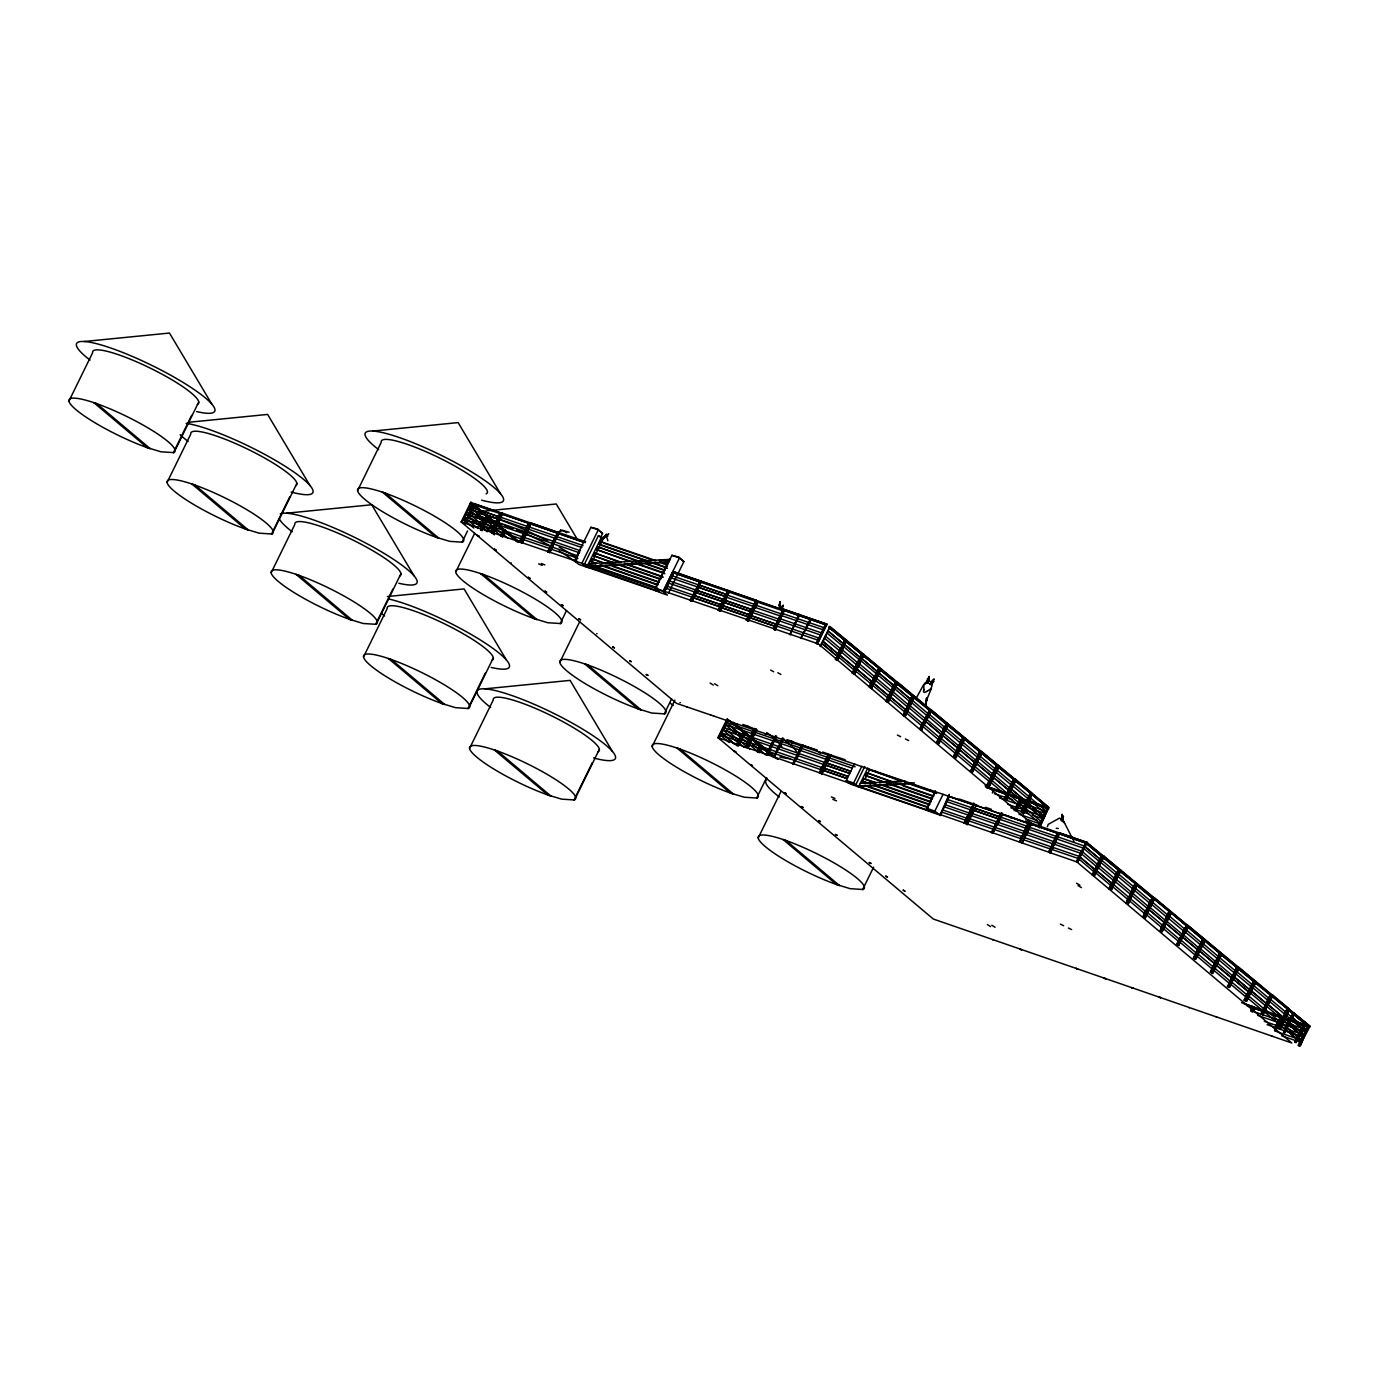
<?xml version="1.0" encoding="UTF-8"?>
<svg xmlns="http://www.w3.org/2000/svg" width="1379" height="1379" viewBox="0 0 1379 1379"><rect width="100%" height="100%" fill="white"/><g stroke="black" fill="none" stroke-linecap="round" stroke-linejoin="round"><path stroke-width="1.5" d="M926.585 698.153L925.999 705.169L926.585 698.153L926.722 700.997M779.928 608.191L780.238 601.623L779.893 603.743M779.842 608.173L780.135 602.002L779.411 605.502M1061.64 820.695L1062.226 814.248L1061.072 820.539M927.291 680.14L927.274 682.691M1062.451 821.694L1063.468 816.092M1062.64 819.902L1063.295 816.385L1062.33 819.626M928.86 678.692L928.067 682.915L928.739 678.658L928.153 680.381M778.876 605.933L779.29 603.83M927.584 678.347L927.188 682.657M1061.244 819.316L1061.796 817.333M560.408 531.174L560.443 530.191M923.827 689.534L923.465 691.827L924.482 692.465L927.326 691.224M1047.368 826.693L1048.264 824.349L1059.348 818.161L1062.778 819.643L1064.554 823.349M926.205 701.049L931.428 688.311M781.721 609.001L783.341 605.105L781.807 609.053M68.95 401.065L92.6 352.8A58.918 10.325 26.1 0 1 150.673 368.331A58.918 10.325 26.1 0 1 197.438 404.357M173.392 452.657L191.664 415.372M175.099 450.261L198.748 401.996M167.083 482.443L190.733 434.178A58.918 10.325 26.1 0 1 248.806 449.709A58.918 10.325 26.1 0 1 295.571 485.736M271.525 534.035L289.797 496.75M273.232 531.639L296.881 483.374M271.163 572.75L294.813 524.485A58.918 10.325 26.1 0 1 352.886 540.034A58.918 10.325 26.1 0 1 399.651 576.043M357.592 490.614L381.225 442.349A58.918 10.325 26.1 0 1 439.315 457.88A58.918 10.325 26.1 0 1 486.08 493.906M375.605 624.359L392.963 588.936M377.329 621.946L400.961 573.681M363.522 656.938L387.171 608.673A58.918 10.325 26.1 0 1 445.245 624.204A58.918 10.325 26.1 0 1 492.027 660.231M520.538 542.55L529.708 522.503L519.814 542.309L470.791 502.266L461.155 521.934L676.52 703.342L1033.681 825.263L818.316 643.855L582.921 563.494M461.586 522.296L470.756 503.559M471.584 502.542L461.948 522.21L471.566 503.835L470.342 503.197L488.425 517.642L481.995 530.76M473.669 503.421L464.516 523.486L473.669 503.421L501.611 513.229L491.975 532.897L490.786 532.26L499.956 513.505L490.786 532.26M466.447 520.228L467.36 518.056L493.475 527.071L492.458 529.157L466.447 520.228L492.458 529.157M468.981 515.039L469.894 512.867L495.906 521.779L494.992 523.951L468.877 514.953L494.992 523.951M471.532 509.851L472.445 507.679L498.457 516.591L497.543 518.763L471.532 509.851L497.543 518.763M464.033 523.089L465.24 523.727L473.945 504.593M462.034 542.206L467.515 531.018M455.725 571.992L474.635 533.38M477.479 527.588L479.358 523.727A58.918 10.325 26.1 0 1 483.512 520.797M481.943 524.641L480.909 526.726L486.787 516.66L480.357 529.777M483.46 521.538L484.667 519.521L469.446 506.696M480.909 527.985L486.408 516.729M480.788 530.122L487.666 516.091L519.004 542.102M481.874 529.122L483.77 525.709L494.423 534.673M486.132 520.452L501.542 533.345L500.508 535.431L485.115 522.538L486.304 520.521M481.581 530.398L488.459 516.367M501.146 512.833L491.975 532.897M502.508 514.264L493.079 533.139L502.232 513.091L530.174 522.882M493.079 533.139L502.232 513.091M500.525 536.172L502.37 532.432M503.749 529.622L503.283 530.553L471.135 503.473M500.905 536.086L503.663 530.467M501.335 536.448L504.542 529.898M502.128 536.724L503.956 532.983M488.011 517.28L504.507 531.191L505.335 530.174M502.542 537.086L504.386 533.345M519.349 541.913L528.519 523.175L520.073 542.171M522.038 536.724L495.923 527.726L495.009 529.898L521.021 538.81L521.934 536.638M524.589 531.536L498.457 522.538L497.56 524.709L523.555 533.621L524.468 531.449M527.123 526.347L501.008 517.349L499.991 519.418L526.106 528.433L527.019 526.261M522.141 543.067L530.863 523.934L522.141 543.067L520.952 542.43L530.587 522.762L558.685 532.708L549.98 550.497M521.417 542.826L530.587 522.762M467.981 708.53L485.322 673.107M469.687 706.134L493.32 657.869M549.049 552.376L547.687 551.583L557.34 533.242M558.047 532.173L548.152 551.979L549.79 552.617L558.495 533.483L549.79 552.617M548.583 551.979L558.219 532.311M548.894 552.238L558.512 532.57M469.567 748.401L493.199 700.136A58.918 10.325 26.1 0 1 551.272 715.667A58.918 10.325 26.1 0 1 598.055 751.693M574.509 560.805L581.852 563.339L586.127 566.924L578.784 564.39L574.509 560.805L590.919 527.312L597.417 528.95L602.52 533.449L600.71 537.172M575.319 561.15C576.853 563.77 576.525 553.979 579.594 552.427M581.852 563.339L598.262 529.846L597.417 528.95M598.365 535.776L603.537 538.499L598.365 535.776L583.989 565.131L589.143 567.855M601.623 536.914L587.247 566.269L668.194 561.787M560.167 623.584L566.562 610.535M595.814 563.701L590.781 561.425L592.074 558.771L605.933 563.563M612.31 562.753L593.401 555.668L594.694 553.031L620.447 561.925M629.186 561.374L596.418 549.514L597.71 546.86L641.287 561.925M667.505 568.286L600.158 544.998L599.072 544.084L602.313 537.482M591.85 562.339L603.399 538.396M559.805 662.299L579.663 621.757M656.352 591.039L654.594 589.54L669.763 558.616L670.435 559.184M655.49 588.799L663.058 591.419L667.47 595.125L659.903 592.505L655.49 588.799L671.901 555.306L678.589 557.047L683.881 561.649L668.384 593.263M624.411 563.304L662.041 576.319L660.748 578.956L619.154 564.58M663.058 591.419L679.468 557.926L678.589 557.047M700.722 582.266L672.607 572.319L673.814 572.957L664.626 591.712L663.437 591.057L673.073 571.389L784.375 610.259L774.481 630.065L784.03 610.587M663.902 591.453L673.073 571.389M664.626 591.712L673.348 572.578M574.009 799.992L592.28 762.708M575.715 797.579L599.365 749.331M692.275 601.261L700.98 582.128L692.275 601.261L690.172 600.227L699.825 581.869M690.638 600.623L700.532 580.8L691.534 601.003L690.172 600.227M691.069 600.623L700.704 580.955M691.362 600.865L700.997 581.197M664.247 713.908L671.556 698.981M728.164 590.367L718.269 610.173L727.457 591.436M652.164 746.487L674.865 700.153M729.284 591.298L719.648 610.949L718.528 610.035M720.372 611.207L729.077 592.074L720.372 611.207L719.166 610.569L728.801 590.901L719.011 610.432L717.804 609.777M673.538 571.785L756.278 600.313L746.384 620.119L755.571 601.382M756.743 600.71L747.108 620.378L745.918 619.723M756.916 600.848L747.28 620.516L748.487 621.153L757.657 602.416L748.004 620.757M748.487 621.153L757.381 601.244L756.278 600.313M1127.074 903.021L1135.038 883.646L1126.281 902.745L1136.71 883.353L1086.083 841.897L1076.413 861.547L1291.813 1042.989L933.29 919.017L717.925 737.593L727.112 718.855M727.526 719.217L718.821 738.351L728.733 719.855M726.992 721.01L718.356 737.955L719.545 738.592M718.821 738.351L727.991 719.597M773.653 628.686L774.86 629.324L773.653 628.686L783.289 609.018L827.038 624.222L817.419 643.89L816.213 643.252L825.4 624.497L826.59 625.152L782.841 609.949M774.119 629.083L783.289 609.018M775.222 630.324L784.375 610.259M789.943 634.478L799.113 614.413L789.943 634.478L799.389 615.586M736.162 745.505L741.437 735.179L729.25 724.923M736.765 745.522L743.643 731.473L777.394 759.105M737.127 745.436L743.557 732.318M737.558 745.798L744.436 731.749M738.351 746.073L745.229 732.025M739.696 744.557L744.401 733.042M756.881 729.457L747.711 748.211L756.416 729.077L745.556 747.504L754.261 728.371M746.763 744.005L747.78 741.936L721.665 732.921L720.648 735.007L746.642 743.919M749.297 738.816L750.331 736.731L724.199 727.733L723.182 729.819L749.193 738.73M751.848 733.628L752.865 731.542L726.75 722.544L725.733 724.63L751.727 733.542M748.314 741.885L755.002 728.629L746.28 747.763M800.854 638.236L811.231 618.826L800.854 638.236L810.042 619.499M747.711 748.211L755.692 728.819M757.105 751.021L759.639 745.867L761.639 746.763L762.104 745.849L752.469 738.523M757.312 751.848L759.139 748.09M757.674 751.762L759.501 748.004M758.105 752.124L759.932 748.366M760.846 746.487L761.311 745.574M758.898 752.4L760.725 748.642M759.312 752.744L761.156 749.004M776.049 625.825L817.885 640.149L818.798 637.977M778.601 620.636L820.436 634.943L821.453 632.858L779.618 618.55M781.152 615.448L822.97 629.755L823.987 627.686L782.169 613.362M816.678 643.631L825.866 624.894M817.419 643.89L826.573 623.825M776.687 736.317L767.517 755.054L766.31 754.416L775.498 735.662M820.022 646.337L830.02 626.583L879.836 667.764L870.201 687.432L879.044 667.488L829.227 626.307M775.963 736.058L766.31 754.416M769.741 749.469L768.603 751.469M772.274 744.281L771.154 746.263M820.815 646.613L830.02 626.583M773.722 757.123L783.617 738.627L773.722 757.123L782.427 737.989M774.446 757.364L783.151 738.23M756.623 798.079L766.655 777.566M835.674 659.524L844.431 640.425L836.036 659.438L837.691 660.438L846.068 641.407L844.569 644.493L859.962 657.387L858.772 659.403M836.984 656.025L821.574 643.148L836.812 655.973L838.018 653.956L822.608 641.063L838.018 653.956M839.346 650.767L840.552 648.751L825.332 635.926M841.897 645.579L843.103 643.562L827.693 630.686L843.103 643.562M836.588 657.645L845.31 639.856M836.467 659.8L846.103 640.132M837.742 658.404L841.173 651.422M846.896 640.408L837.26 660.076L835.243 659.162M802.957 745.091L792.977 763.983L801.682 744.85M803.423 745.47L793.511 763.966L802.233 744.832M792.977 763.983L802.423 745.108M793.511 763.966L802.699 745.229L816.971 750.09M758.209 837.932L780.893 791.615M854.618 672.228L863.737 655.508L854.549 674.245L852.55 673.331L861.289 654.232L879.388 668.694L828.779 627.238L861.72 654.594M853.687 669.78L854.877 667.764L839.466 654.887L854.877 667.764M856.221 664.592L857.428 662.575L842.207 649.75M852.55 673.331L862.168 653.68M862.082 654.508L852.119 672.986M853.342 673.607L862.978 653.939M863.771 654.215L854.549 674.245M829.848 754.468L820.453 773.395L819.247 772.757L828.434 754.02L822.694 752.055M794.907 760.743L820.919 769.654L821.832 767.482M797.355 755.451L823.47 764.466L824.487 762.38L752.469 737.437M799.992 750.366L826.004 759.277L827.021 757.192L755.02 732.249M819.712 773.154L821.556 769.396M823.384 765.655L827.986 756.278M820.453 773.395L829.158 754.261M830.572 754.709L821.867 773.843L831.054 755.106M870.545 683.605L871.752 681.588L856.342 668.694L871.752 681.588M873.097 678.416L874.303 676.382L859.083 663.558M875.631 673.228L876.837 671.211L861.427 658.317L876.837 671.211M869.787 687.07L878.957 668.332L868.994 686.794L870.201 687.432M914.001 697.067L963.818 738.248L962.611 737.61L953.423 756.347L954.647 756.985L964.283 737.317L880.716 668.505L870.287 687.897L871.511 688.517L880.681 669.78L871.511 688.517M871.08 688.173L880.716 668.505M931.153 811.783L850.55 784.099L846.275 780.497L854.48 763.759M887.49 697.877L888.697 695.861L873.476 683.036M890.041 692.689L891.248 690.672L876.027 677.847M893.782 685.484L878.371 672.59L893.782 685.484L892.765 687.569L877.544 674.745M886.352 701.428L895.988 681.76L879.923 668.229M895.902 682.605L886.731 701.342L887.576 702.066L897.557 683.605L887.576 702.066M887.162 701.704L896.781 682.036M888.369 702.342L897.591 682.312L895.988 681.76M857.893 786.633L853.618 783.031L861.823 766.293M864.736 766.483L855.756 784.841L860.91 787.564M867.787 768.051L859.014 785.961L914.415 782.893M867.581 783.393L862.547 781.117L863.84 778.48L875.717 782.582M884.077 782.445L865.167 775.377L866.46 772.723L894.195 782.307M874.82 782.807L864.926 779.394L869.632 769.758M895.54 682.691L879.457 669.143L914.432 697.429L905.245 716.166L903.228 715.253L911.984 696.154L903.607 715.167L904.452 715.891L913.639 697.153M903.228 715.253L912.864 695.585M904.021 715.529L913.656 695.861M914.449 696.136L905.245 716.166M922.12 729.974L919.672 728.715L929.653 710.254L920.465 728.991L921.327 729.698L931.308 711.236L921.327 729.698M920.103 729.077L929.739 709.409L897.591 682.312M920.896 729.353L930.532 709.685M921.689 729.629L931.325 709.961L929.739 709.409M862.651 889.541L873.614 867.167M946.166 724.147L936.548 742.523L946.528 724.061L937.341 742.798L938.203 743.522L948.166 725.061L938.203 743.522M937.772 743.16L947.407 723.492M938.996 743.798L948.2 723.768M928.136 810.731L926.36 809.249L935.427 790.736M927.257 808.49L934.841 811.111L939.237 814.834L931.67 812.214L927.257 808.49L935.462 791.753M954.992 753.158L956.199 751.141L940.961 738.317M957.716 748.021L942.305 735.128L957.716 748.021L958.733 745.936L943.512 733.111M960.077 742.781L961.284 740.747L946.046 727.922M953.854 756.709L963.49 737.041L931.325 709.961M954.647 756.985L963.404 737.886M955.147 757.795L965.145 738.041L1031.837 793.046L1021.408 812.438L1030.165 793.339L1022.201 812.714M955.94 758.071L965.145 738.041M934.841 811.111L943.029 794.373M949.321 796.476L939.875 815.368L949.269 794.373M940.616 815.61L949.045 795.304M964.352 737.782L980.435 751.314L970.799 770.982L979.555 751.883L971.161 770.895L972.023 771.619L981.986 753.158L972.023 771.619M971.936 767.431L973.143 765.414L957.905 752.589M974.488 762.242L959.25 749.418L974.488 762.242L975.677 760.225L960.456 747.401M977.021 757.054L978.228 755.037L963.007 742.212M971.592 771.257L981.227 751.589M972.816 771.895L982.02 751.865L980.435 751.314M964.145 822.935L973.781 803.285L964.145 822.935L965.352 823.591L974.057 804.457L965.352 823.591M966.61 824.521L976.504 804.715L967.351 824.78M971.385 813.748L945.27 804.75L944.253 806.836L970.368 815.834L971.281 813.662M973.919 808.559L972.902 810.645L946.787 801.647L947.925 799.648L973.815 808.473M987.243 784.444L988.881 785.444L998.861 766.965L989.691 785.72L987.243 784.444L996.431 765.707L1031.389 793.976L1015.306 780.428M988.812 781.255L990.001 779.238L974.781 766.414M991.535 776.118L976.125 763.225L991.535 776.118L992.552 774.033L977.332 761.208M993.897 770.861L995.104 768.844L979.866 756.02M987.674 784.806L997.31 765.138M988.036 784.72L997.224 765.983M988.467 785.082L998.103 765.414M998.896 765.69L989.691 785.72M992.914 788.512L992.932 789.839L992.914 788.512L985.071 785.823M1005.084 793.959L993.156 789.65L993.604 788.719L1019.115 797.458M992.38 792.977L993.604 788.719M996.845 766.069L963.904 738.696L1015.737 780.79L1006.549 799.527L1004.533 798.631L1013.289 779.514L1004.912 798.544L1005.756 799.251L1014.944 780.514M1005.67 795.062L1006.877 793.046L991.656 780.221M1008.411 789.943L993.001 777.049L1008.411 789.943L1009.428 787.857L994.207 775.032M1010.773 784.685L1011.962 782.669L996.741 769.844M1004.533 798.631L1014.168 778.963L982.02 751.865M1005.343 798.889L1014.961 779.238M1014.168 778.963L1015.771 779.497L1006.549 799.527M991.363 832.502L1000.533 813.765M1001.257 812.696L992.087 832.744L1001.275 814.006L973.798 804.595M1002.688 814.455L992.777 832.95L1001.947 812.886M992.777 832.95L1002.223 814.058M1014.134 810.559L1019.891 798.803L993.156 789.65M1010.824 807.784L1014.927 809.249L1015.961 807.163L1007.842 804.336M999.465 797.889L1017.478 804.06L1018.391 801.888M1014.858 810.438L1018.529 802.94M1015.116 810.3L1020.632 799.062L1025.114 800.785M1015.306 810.335L1020.822 799.079L1048.764 808.887L1028.924 802.095M1015.582 810.697L1018.34 805.077M1021.098 799.441L1021.081 798.131M1015.789 810.714L1021.27 798.165L1048.747 807.577L1039.576 827.624L1038.37 826.986L1047.988 807.043L1031.923 793.511L1022.287 813.179L1023.494 813.8L1031.888 794.787M1016.513 810.973L1021.546 799.337M1022.546 808.887L1023.752 806.87L1008.532 794.045M1025.097 803.698L1009.876 790.874L1025.097 803.698L1026.304 801.682L1011.083 788.857L1026.304 801.682M1027.631 798.51L1028.837 796.493L1013.617 783.668M1021.408 812.438L1031.044 792.77M1023.563 811.783L1030.372 797.872L1045.782 810.766L1044.575 812.783M1023.494 813.8L1031.923 793.511M1019.512 842.104L1028.234 822.97L1019.512 842.104L1029.889 822.694L1025.493 820.953M1021.736 836.536L1020.719 838.622L994.604 829.606L995.741 827.624L1021.632 836.45M1024.287 831.33L1023.27 833.416L997.155 824.418L998.172 822.332L1024.183 831.244M1026.821 826.142L1000.706 817.144L999.792 819.316L1025.804 828.227L1026.717 826.055M1020.253 842.362L1029.406 822.298M1031.44 824.297L1021.994 843.172L1031.164 823.108L1059.089 832.916L1048.729 852.343L1057.434 833.209L1048.729 852.343M1021.994 843.172L1031.164 823.108M1037.939 826.366L1047.902 807.887L1038.732 826.624M1039.49 823.16L1040.697 821.143L1025.476 808.318M1042.231 818.04L1026.821 805.146L1042.231 818.04L1043.248 815.954L1028.027 803.13M1038.852 827.383L1045.265 814.265M1032.716 793.787L1048.781 807.318L1039.576 827.624M1050.953 846.758L1024.838 837.76L1023.925 839.932L1049.936 848.843L1050.85 846.672M1053.504 841.569L1027.389 832.554L1026.355 834.64L1052.47 843.638L1053.384 841.466M1056.038 836.381L1055.021 838.449L1028.906 829.451L1030.027 827.469L1055.935 836.277M1059.589 833.899L1050.143 852.791L1059.313 832.726L1087.255 842.535L1077.62 862.203L1076.413 861.547L1077.62 862.203M1050.143 852.791L1059.313 832.726M1084.204 845.982L1083.17 848.068L1057.055 839.07L1058.089 836.984L1084.084 845.896M1118.593 870.183L1085.635 842.828L1077.671 862.203L717.925 737.593M1077.154 861.806L1086.876 842.173M1093.668 871.562L1094.874 869.528L1079.464 856.652L1094.874 869.528M1082.187 851.515L1097.425 864.34L1096.391 866.426L1081.17 853.601M1098.753 861.168L1099.959 859.151L1084.549 846.258L1099.959 859.151M1092.53 875.113L1102.166 855.445L1086.083 841.897M1102.08 856.29L1092.892 875.027L1093.754 875.751L1103.734 857.273L1095.46 872.252M1093.323 875.389L1102.959 855.721M1094.547 876.01L1103.752 855.997L1102.166 855.445M1108.975 888.576L1110.629 889.558L1120.593 871.097L1111.422 889.834L1108.975 888.576L1118.162 869.821L1136.244 884.284L1101.287 856.014L1092.099 874.751L1094.116 875.665M1110.543 885.37L1111.75 883.353L1096.529 870.528M1113.094 880.181L1114.284 878.164L1099.063 865.34M1115.628 874.993L1116.835 872.976L1101.614 860.151M1109.406 888.921L1119.041 869.27M1109.767 888.834L1118.955 870.097M1110.198 889.196L1119.834 869.528M1120.627 869.804L1111.422 889.834M1127.419 899.194L1128.625 897.177L1113.387 884.353M1129.953 894.006L1131.159 891.972L1115.939 879.147M1132.504 888.817L1133.71 886.8L1118.472 873.976M1126.281 902.745L1135.917 883.077L1103.752 855.997M1127.574 903.831L1137.572 884.094L1221.139 952.906L1211.503 972.574L1210.279 971.936L1219.467 953.199L1220.691 953.837L1204.608 940.288L1202.591 939.375L1193.421 958.112L1203.471 938.806M1128.367 904.107L1137.572 884.094M1142.795 916.656L1144.449 917.656L1154.413 899.194L1145.242 917.931L1142.795 916.656L1151.982 897.919L1153.999 898.832L1219.898 953.561M1144.363 913.467L1145.57 911.45L1130.349 898.625M1146.914 908.278L1148.104 906.262L1132.883 893.437M1149.448 903.09L1150.655 901.073L1135.434 888.248M1143.225 917.018L1152.861 897.35L1136.779 883.818M1143.587 916.932L1152.775 898.194M1144.018 917.294L1153.654 897.626M1152.861 897.35L1154.447 897.901L1145.242 917.931M1152.413 898.281L1136.33 884.732L1171.288 913.001L1162.118 931.756L1160.101 930.842L1168.858 911.743L1160.463 930.756L1161.325 931.48L1170.495 912.743M1161.239 927.291L1162.445 925.275L1147.207 912.45M1163.962 922.155L1148.552 909.261L1163.962 922.155L1164.979 920.069L1149.758 907.244M1166.324 916.897L1167.53 914.88L1152.292 902.056M1160.101 930.842L1169.737 911.174M1160.894 931.118L1170.53 911.45M1171.323 911.726L1162.118 931.756M1178.976 945.563L1176.546 944.305L1186.509 925.826L1177.338 944.581L1178.183 945.287L1188.164 926.826L1178.183 945.287M1176.976 944.667L1186.595 924.999L1154.447 897.901M1177.769 944.943L1187.405 925.275M1178.562 945.201L1188.198 925.55L1186.595 924.999M1203.384 939.651L1194.214 958.388L1195.059 959.112L1205.039 940.65L1195.059 959.112M1194.628 958.75L1204.263 939.082M1195.852 959.388L1205.056 939.358M1210.71 972.298L1220.346 952.63L1188.198 925.55M1211.503 972.574L1220.26 953.475M1212.003 973.384L1222.018 953.63L1288.71 1008.635L1278.281 1028.027L1287.038 1008.928L1279.074 1028.303M1212.796 973.66L1222.018 953.63M1221.208 953.354L1237.291 966.903L1227.655 986.571L1236.411 967.472L1228.034 986.485L1228.879 987.209L1238.859 968.747L1229.74 985.468M1228.792 983.02L1229.999 981.003L1214.778 968.179M1231.533 977.883L1216.123 965.007L1231.533 977.883L1232.55 975.798L1217.329 962.973M1219.863 957.802L1235.084 970.626L1234.067 972.695L1218.846 959.87M1228.448 986.847L1238.083 967.179M1229.672 987.485L1238.876 967.455L1237.291 966.903M1244.099 1000.034L1245.754 1001.033L1255.735 982.555L1246.547 1001.309L1244.099 1000.034L1253.287 981.296L1288.245 1009.566L1272.179 996.017M1245.668 996.845L1246.875 994.828L1231.654 982.003M1248.391 991.708L1232.998 978.814L1248.391 991.708L1249.426 989.622L1234.015 976.728L1249.426 989.622M1250.753 986.45L1251.96 984.434L1236.739 971.609M1244.53 1000.396L1254.166 980.728M1244.892 1000.309L1254.08 981.572M1245.323 1000.671L1254.959 981.003M1255.752 981.279L1246.547 1001.309M1250.632 1010.428L1252.615 1007.739M1251.029 1011.341L1253.321 1006.67L1241.548 1002.636M1251.494 1011.738L1253.907 1006.963L1252.77 1011.307M1252.804 1012.272L1254.649 1008.532L1246.409 1005.394M1263.423 1015.116L1260.975 1013.858L1270.162 995.104L1261.768 1014.134L1262.63 1014.841L1272.593 996.379L1220.76 954.285L1253.718 981.658M1248.529 995.81L1263.75 1008.635L1262.733 1010.721L1247.495 997.896M1265.095 1005.463L1266.284 1003.447L1250.891 990.553L1266.284 1003.447M1267.629 1000.275L1268.835 998.258L1253.614 985.433M1261.406 1014.22L1271.042 994.552L1238.876 967.455M1262.199 1014.479L1271.834 994.828M1262.63 1014.841L1271.8 996.103M1262.992 1014.754L1272.627 995.086L1271.042 994.552M1274.42 1028.803L1277.661 1022.218M1280.177 1017.047L1278.781 1020.219L1254.666 1011.91M1267.111 1024.649L1275.23 1027.493L1276.247 1025.407L1264.233 1021.287M1275.144 1028.682L1281.16 1016.392L1274.851 1031.027M1274.489 1030.423L1281.367 1016.375M1281.643 1016.771L1280.712 1017.306M1275.489 1031.078L1277.316 1027.321M1280.074 1021.701L1281.918 1017.961L1280.919 1017.306M1279.419 1024.476L1280.626 1022.46L1265.388 1009.635M1283.159 1017.254L1267.749 1004.377L1283.159 1017.254L1282.142 1019.34L1266.922 1006.515M1284.504 1014.099L1285.711 1012.083L1270.473 999.258M1278.281 1028.027L1287.917 1008.359M1288.762 1010.376L1279.574 1029.113L1288.779 1009.1L1310.05 1026.286L1299.621 1045.678L1308.378 1026.579L1300.414 1045.954M1279.574 1029.113L1284.711 1018.65L1300.104 1031.544L1298.915 1033.561M1280.367 1029.389L1289.572 1009.376M1283.539 1032.13L1284.763 1032.768L1293.95 1014.03L1283.539 1032.13L1293.174 1012.462L1310.05 1026.286M1293.967 1012.738L1284.763 1032.768M1288.779 1009.1L1305.654 1022.908L1296.019 1042.576L1294.795 1041.938L1301.638 1028.441L1286.4 1015.616M1296.363 1038.749L1297.57 1036.732L1282.349 1023.907M1295.226 1042.3L1304.413 1023.563L1288.331 1010.014L1309.602 1027.217L1293.519 1013.668M1296.019 1042.576L1304.775 1023.477L1302.466 1026.286L1287.434 1013.531M1265.681 1010.997L1309.102 1026.183L1299.466 1045.851L1298.26 1045.213L1305.034 1031.733L1280.919 1023.408M1305.93 1029.561L1307.913 1026.872M1298.742 1045.61L1308.637 1025.804M1299.621 1045.678L1309.257 1026.01M916.104 698.412L923.723 684.553L926.602 683.208M931.79 682.243L932.756 680.726L930.067 683.984L934.169 679.037L930.032 683.967M931.153 684.777L933.652 681.381M930.118 684.036L933.997 679.382L930.153 684.053L932.756 680.726M931.118 684.742L933.755 681.467M606.467 537.689L607.88 536.035M605.26 535.862L606.432 534.552L603.968 537.207M605.14 535.828L606.57 534.242L602.623 538.465M603.899 538.293L608.691 533.828L603.812 538.224M556.668 532.38L563.046 530.381L566.666 532.725M900.659 736.679L897.419 735.11M908.658 740.575L905.417 738.989M1063.64 925.705L1060.399 924.137M1071.621 929.601L1068.397 928.033M84.309 341.509L169.479 333.046L211.832 404.133M188.82 422.267L267.612 414.424L309.965 485.511M372.951 431.058L458.121 422.595L500.474 493.682M286.522 513.212L371.692 504.748L414.062 575.819M477.462 511.816L556.254 503.973L577.973 540.43M387.396 596.538L464.068 588.919L506.421 660.007M484.908 688.845L570.096 680.381L612.448 751.469M668.884 562.356L587.937 566.838L655.284 590.126L656.576 587.471L595.159 566.235M859.703 786.53L912.95 783.582M669.367 559.409L588.54 563.615L590.315 565.097M589.229 564.183L595.607 563.856M606.243 563.304L621.119 562.529M631.754 561.977L646.648 561.184M659.403 560.529L670.039 559.977M904.986 780.979L860.324 783.324L875.889 783.117M886.507 782.565L901.401 781.772M926.843 691.482L930.825 688.759L931.928 686.139L932.014 683.622L929.963 681.45L928.067 680.933L925.171 682.829L923.74 685.311L923.964 690.086M834.967 798.424L831.347 796.941M836.484 800.837L832.864 799.355M1056.211 828.279L1058.279 828.486M713.322 685.087L710.082 683.036M717.821 685.777L714.581 683.725M990.57 926.602L987.33 924.551M995.052 927.291L991.811 925.24M560.65 530.036L569.148 532.208M544.843 564.907L541.206 563.459M542.257 565.338L538.62 563.89M576.836 561.408L461.155 521.934L462.379 522.572M783.755 609.415L827.038 624.222M531.053 523.158L585.679 541.723M474.152 503.818L501.611 513.229M757.381 601.244L826.124 624.756M585.23 542.654L530.122 523.692L583.058 542.137M673.09 572.716L728.181 591.677M728.353 591.832L756.295 601.623M756.468 601.778L783.927 611.19M697.946 584.662L671.935 575.75M529.45 527.106L555.358 535.931M583.093 545.584L557.099 536.672M472.549 507.765L498.56 516.677M781.79 614.103L755.795 605.191M696.929 586.747L670.918 577.818M554.444 538.103L528.433 529.191M726.664 597.331L752.555 606.157M695.412 589.85L669.401 580.938M526.916 532.294L552.824 541.12M580.559 550.773L554.548 541.844M470.015 512.954L496.009 521.865M551.91 543.292L525.899 534.38M752.227 612.466L778.135 621.291M818.902 638.063L777.084 623.756M789.477 634.081L790.667 634.719M800.389 637.856L801.595 638.494M492.596 532.759L493.803 533.397M547.687 551.583L549.307 552.238M985.537 786.22L993.397 788.909M986.002 787.237L992.466 789.443M986.485 787.616L991.742 789.202M1010.807 795.924L1020.357 799.199M994.38 793.666L1012.496 799.923M1026.148 804.56L1020.046 802.423L1019.012 804.491L1045.144 813.507M1030.044 805.836L1044.162 810.731M1041.61 815.92L1017.495 807.594L1016.582 809.783L1028.596 813.886M1032.475 815.179L1042.593 818.695M1018.96 814.162L1037.06 820.436M1025.942 818.988L1039.938 823.797M985.554 807.318L991.449 809.335M742.798 724.44L748.538 726.405M786.944 739.592L792.684 741.557M1059.779 833.123L1087.255 842.535M747.09 726.147L752.831 728.112M791.236 741.299L800.785 744.574M845.12 759.708L830.313 754.865L820.66 773.205L821.867 773.843M959.319 799.062L976.987 805.112M802.164 745.246L817.437 750.486M1003.395 814.472L1029.424 823.625L1001.499 813.817M1086.807 843.448L1058.865 833.657L1086.066 843.19M766 734.007L765 733.645L765.741 734.162M819.729 752.313C823.022 753.813 816.609 751.141 819.919 752.658M903.038 780.997L902.573 780.6M765.466 734.024L766.465 734.404L765.724 733.887M829.175 757.881L855.187 766.793M754.003 734.335L799.699 750.004M852.17 768.189L828.158 759.967M850.533 771.206L826.521 762.983L850.636 771.309M970.126 812.817L996.017 821.643M995.104 823.815L969.092 814.886M795.735 758.381L749.935 742.626M847.982 776.411L823.987 768.172L848.102 776.498M795.821 758.571L821.936 767.569M966.834 818.264L942.719 809.938L941.702 812.024L967.713 820.936M794.718 760.467L748.918 744.712M793.046 763.57L794.252 764.225M792.511 763.587L793.701 764.242M992.311 832.554L993.518 833.192M990.898 832.106L992.087 832.744M1021.529 842.776L1022.718 843.414M1049.678 852.394L1050.884 853.032M1243.979 1003.705L1261.751 1009.652M1285.556 1018.116L1289.486 1019.46M1293.399 1020.805L1303.224 1024.166M1248.788 1006.429L1308.654 1027.114L1300.276 1024.252M1253.925 1008.273L1267.284 1012.858M1273.024 1014.823L1281.918 1017.961M1285.004 1019.012L1296.467 1022.942M1306.051 1029.648L1280.04 1020.736M1257.648 1015.358L1277.764 1022.304M1285.504 1028.665L1277.506 1025.924M1289.399 1029.941L1303.396 1034.75M1276.471 1028.01L1302.379 1036.818M1276.851 1031.716L1300.845 1039.938M1281.832 1035.853L1299.949 1042.11M1216.95 1017.185L1216.157 1016.823M1272.265 1036.301L1271.524 1036.06M1298.26 1045.213L1299.466 1045.851M590.919 527.312L598.262 529.846L602.52 533.449M671.901 555.306L679.468 557.926L683.881 561.649M655.835 560.615L600.365 541.447L601.451 542.361M659.783 561.994L667.712 564.735L666.419 567.372L650.578 561.891M603.433 543.05L654.939 560.857M662.851 563.597L666.815 564.959M599.072 544.084L646.613 560.529M645.251 563.304L665.057 570.148M640.39 562.167L597.71 546.86M646.337 564.218L664.161 570.372M596.418 549.514L632.065 561.839M636.029 563.201L663.764 572.785M635.133 563.425L664.85 573.698M468.412 508.782L483.65 521.607M826.676 632.754L842.069 645.648M619.55 562.149L594.694 553.031M627.462 564.89L663.127 577.232L662.041 576.319M466.895 511.885L480.599 523.434M593.401 555.668L615.189 563.201M618.257 564.804L659.851 579.18M844.569 644.493L859.962 657.387M824.314 638.012L839.535 650.836M609.897 564.942L659.421 582.059M603.054 563.115L592.074 558.771M612.966 566.528L658.524 582.283M843.724 646.648L858.945 659.472M464.344 517.073L478.048 528.622M590.781 561.425L596.711 563.477M600.675 564.838L658.128 584.696M599.779 565.062L657.231 584.937M463.327 519.159L473.807 528.071M503.18 534.328L507.748 538.189M598.227 567.838L657.662 588.385M841.19 651.836L856.411 664.661M860.599 660.455L875.82 673.28M654.594 589.54L657.628 590.591M585.885 566.735L659.386 592.074M838.639 657.025L853.86 669.849M858.048 665.643L873.286 678.468M476.806 535.121L479.254 536.379L477.237 535.483M855.325 670.78L870.735 683.674M875.01 679.916L890.231 692.741M894.419 688.552L909.451 701.325M892.902 691.655L907.934 704.428M872.459 685.122L887.68 697.946M912.312 700.291L927.343 713.046M891.868 693.74L906.917 706.496M911.295 702.376L926.326 715.132M888.697 695.861L873.286 682.967M909.761 705.479L924.809 718.235M889.145 698.877L904.365 711.702M928.998 714.046L944.219 726.871M908.744 707.565L923.792 720.321M887.955 701.98L885.939 701.066L895.109 682.329L963.025 737.972M928.153 716.201L943.202 728.957M907.037 710.616L922.258 723.441M926.636 719.304L941.685 732.059M906.21 712.753L921.431 725.578M945.029 730.008L960.249 742.833M961.973 744.281L977.211 757.105M939.133 737.248L923.913 724.423M938.116 739.334L922.896 726.509M939.944 740.402L955.164 753.227M936.548 742.523L938.565 743.436M978.849 758.105L994.069 770.93M956.888 754.675L972.126 767.5M995.724 771.93L1010.945 784.754M973.764 768.482L988.984 781.307M970.368 770.62L972.385 771.533M1012.6 785.737L1027.82 798.562M990.639 782.307L1005.86 795.131M1029.544 800.027L1044.765 812.852M1007.515 796.131L1022.735 808.956M1043.248 815.954L1027.838 803.061M1024.459 810.404L1039.68 823.229M901.866 780.842L868.184 769.206L900.97 781.083M907.796 782.91L935.531 792.494M904.917 782.445L936.617 793.408M898.16 783.686L933.807 796.011M725.182 724.44L740.23 737.213M893.299 782.548L866.46 772.723M903.193 785.961L932.911 796.235M1083.722 848.413L1098.942 861.237M742.764 732.042L773.809 757.399M865.167 775.377L886.956 782.91M890.92 784.272L932.514 798.648M888.042 783.824L931.618 798.889M743.074 736.179L758.122 748.935M722.648 729.629L737.696 742.402M879.681 783.944L931.187 801.768M882.75 785.547L930.291 801.992M1100.58 862.237L1115.818 875.062M862.547 781.117L870.459 783.858M874.424 785.22L929.894 804.405M873.528 785.461L928.998 804.629M738.713 740.316L726.526 730.043M740.54 741.368L749.676 749.056M720.097 734.835L729.232 742.523M1078.637 858.789L1093.857 871.614M864.961 785.254L928.343 807.18M868.012 786.857L927.446 807.404M759.95 750.004L766.052 755.123M846.275 780.497L853.618 783.031M1098.046 867.425L1113.267 880.25M926.36 809.249L929.394 810.3M1117.455 876.044L1132.693 888.869M1114.732 881.181L1130.142 894.057M733.576 750.779L736.024 752.055L734.369 751.055M1134.4 890.317L1149.638 903.159M1111.75 883.353L1096.339 870.459M1112.37 886.438L1127.591 899.263M1131.866 895.505L1147.087 908.33M1151.275 904.141L1166.496 916.966M1129.315 900.711L1144.553 913.536M1169.168 915.88L1184.216 928.636M1167.961 917.897L1183.199 930.722M1166.634 921.069L1181.665 933.824M1146.19 914.518L1161.411 927.343M1186.043 929.705L1201.092 942.46M1185.026 931.79L1200.247 944.615M1164.083 926.257L1179.131 939.03M1183.51 934.893L1198.541 947.649M1163.066 928.343L1178.287 941.167M1202.919 943.512L1218.14 956.336M1201.902 945.598L1216.933 958.371M1180.958 940.082L1196.007 952.837M1200.368 948.7L1215.416 961.473M1179.941 942.167L1194.972 954.923M1197.834 953.906L1212.865 966.662M1196.817 955.975L1211.848 968.747M1193.421 958.112L1195.421 959.026M1235.722 973.695L1250.943 986.519M1213.761 970.264L1228.982 983.089M1252.58 987.519L1267.818 1000.344M1230.447 984.02L1245.858 996.896M1250.046 992.708L1265.267 1005.532M1227.241 986.209L1229.241 987.123M1269.456 1001.326L1284.676 1014.151M1291.64 1016.84L1306.861 1029.665M1290.813 1018.978L1305.844 1031.733M1264.371 1011.721L1279.591 1024.545M1289.106 1022.011L1304.5 1034.905L1284.883 1018.719M1283.866 1020.788L1303.483 1036.991L1288.072 1024.097M1286.745 1027.286L1301.966 1040.111M1281.315 1025.993L1296.553 1038.818M1285.711 1029.355L1300.759 1042.128M773.688 671.763L770.637 670.091M780.91 674.417L777.842 672.745M1079.947 885.197L1076.551 883.232M1081.446 887.611L1078.068 885.646M780.48 606.036L781.996 606.863M797.872 618.671L796.855 620.757M795.338 623.86L794.321 625.945M780.669 616.103L754.761 607.277M792.787 629.048L791.77 631.134M779.152 619.205L753.244 610.38M755.83 601.244L756.933 602.158M753.589 604.071L727.681 595.245M727.716 591.298L728.819 592.212M746.642 619.981L747.746 620.912M993.466 826.831L967.575 818.006M992.449 828.917L966.558 820.091M694.275 591.832L668.384 583.007M929.894 789.926L929.05 789.908M1189.422 1007.653L1189.163 1007.79M692.758 594.952L666.85 586.127M691.741 597.038L665.833 588.212M581.972 547.566L556.065 538.741M579.439 552.755L553.531 543.929M577.904 555.875L552.014 547.049M848.137 782.617L847.878 782.755M576.887 557.943L550.979 549.135M791.977 742.85L792.942 743.436M550.273 546.308L524.365 537.482M549.256 548.394L523.348 539.568M797.458 755.537L751.452 739.506M774.705 739.006L773.688 741.092M500.68 513.764L473.686 504.731M1019.874 948.959L1021.684 949.89L1019.615 949.097M737.713 724.354L737.455 724.509M993.139 939.788L992.88 939.926M714.046 716.287L713.788 716.425M710.978 715.201L710.719 715.339M687.311 707.117L687.052 707.272M1272.627 995.086L1288.71 1008.635M1015.771 779.497L1031.837 793.046M1170.857 912.657L1203.022 939.737M1085.635 842.828L1101.718 856.376M1095.322 872.545L1110.733 885.439M863.84 778.48L864.926 779.394M762.104 745.849L778.187 759.381M733.18 722.268L749.262 735.817M735.593 724.699L738.816 727.405M762.07 747.125L774.602 757.674M470.791 502.266L486.873 515.815M506.869 532.777L517.832 542.016M729.887 720.803L760.053 746.229M506.076 532.501L517.022 541.74M729.095 720.527L743.195 732.404M729.077 724.871L741.247 735.128M741.885 738.196L757.278 751.09M483.581 525.64L494.251 534.621M739.334 743.384L744.091 747.297M487.321 531.639L482.753 527.778L487.132 531.57M481.099 526.795L465.688 513.902L480.909 526.726M724.165 735.317L734.817 744.281L722.458 733.956M887.593 876.975L885.577 876.061L887.231 877.061M680.295 702.583L679.933 702.669M646.475 674.486L648.113 675.486L646.113 674.572M869.494 862.53L871.149 863.513L869.132 862.599M835.674 834.433L837.329 835.415L835.312 834.519M597.073 633.668L596.711 633.754M803.164 807.422L801.147 806.508L802.785 807.508M563.253 605.571L561.236 604.674L562.891 605.657M786.289 793.597L784.272 792.701L785.927 793.683M752.469 765.517L750.452 764.604L752.107 765.604M545.17 591.126L546.808 592.125L544.791 591.212M511.35 563.028L510.971 563.115M1063.761 821.488L1074.034 841.431M607.312 538.62L607.846 540.792M766.69 732.577A58.918 10.325 26.1 0 1 781.962 747.418M790.253 758.691A76.896 13.48 26.1 0 1 779.824 756.968M673.228 705.496A76.896 13.48 26.1 0 1 670.315 703.204M784.548 740.127A76.896 13.48 26.1 0 1 796.493 757.967M487.218 520.986A58.918 10.325 26.1 0 1 493.527 522.176M495.13 522.572A58.918 10.325 26.1 0 1 502.301 524.675M504.214 525.313A58.918 10.325 26.1 0 1 513.091 528.519M516.815 530.001A58.918 10.325 26.1 0 1 550.014 545.791M559.012 550.928A58.918 10.325 26.1 0 1 576.163 562.425M476.875 513.195A76.896 13.48 26.1 0 1 547.67 540.896M559.184 547.135A76.896 13.48 26.1 0 1 577.939 558.478M378.656 449.623A76.896 13.48 26.1 0 1 390.947 434.833A76.896 13.48 26.1 0 1 486.701 481.84A76.896 13.48 26.1 0 1 481.616 500.163M779.273 796.959A76.896 13.48 26.1 0 1 767.31 779.118M490.631 707.41A76.896 13.48 26.1 0 1 502.921 692.62A76.896 13.48 26.1 0 1 598.676 739.627A76.896 13.48 26.1 0 1 593.573 757.95M389.309 599.107A76.896 13.48 26.1 0 1 487.235 644.424A76.896 13.48 26.1 0 1 491.183 667.419M384.603 615.948A76.896 13.48 26.1 0 1 381.673 613.655M280.282 513.936A76.896 13.48 26.1 0 1 380.087 551.031A76.896 13.48 26.1 0 1 398.824 583.248M292.227 531.777A76.896 13.48 26.1 0 1 279.144 518.59M186.131 423.301A76.896 13.48 26.1 0 1 288.642 468.515A76.896 13.48 26.1 0 1 291.107 492.01M188.147 441.452A76.896 13.48 26.1 0 1 180.149 434.695M90.014 360.074A76.896 13.48 26.1 0 1 100.977 344.888A76.896 13.48 26.1 0 1 195.749 390.653A76.896 13.48 26.1 0 1 196.611 411.545M929.205 676.52L928.395 681.329L929.205 676.52M929.032 676.865L928.015 682.898L929.032 676.865M1053.108 847.447L1052.091 849.533L1078.085 858.445L1079.119 856.376L1053.108 847.447M1055.642 842.259L1054.625 844.344L1080.636 853.256L1081.653 851.171L1055.642 842.259M173.806 452.622L160.929 451.795L147.191 447.606L93.806 402.634L96.858 403.702L150.242 448.675A58.918 10.325 26.1 0 1 71.26 405.098A58.918 10.325 26.1 0 1 120.076 413.286A58.918 10.325 26.1 0 1 173.806 452.622M271.922 534.001L259.062 533.173L245.324 529.002L191.94 484.029L194.991 485.08L248.375 530.053A58.918 10.325 26.1 0 1 169.393 486.477A58.918 10.325 26.1 0 1 218.21 494.665A58.918 10.325 26.1 0 1 271.922 534.001M462.43 542.171L449.571 541.344L435.833 537.155L382.448 492.182L385.499 493.251L438.884 538.224A58.918 10.325 26.1 0 1 359.902 494.647A58.918 10.325 26.1 0 1 408.718 502.835A58.918 10.325 26.1 0 1 462.43 542.171M376.019 624.308L363.16 623.498L349.404 619.309L296.02 574.336L299.088 575.388L352.472 620.36A58.918 10.325 26.1 0 1 273.473 576.801A58.918 10.325 26.1 0 1 322.29 584.972A58.918 10.325 26.1 0 1 376.019 624.308M560.563 623.549L547.704 622.722L533.966 618.533L480.564 573.561L483.633 574.629L537.017 619.602A58.918 10.325 26.1 0 1 458.035 576.026A58.918 10.325 26.1 0 1 506.851 584.213A58.918 10.325 26.1 0 1 560.563 623.549M468.377 708.496L455.518 707.668L441.763 703.48L388.378 658.507L391.446 659.576L444.831 704.548A58.918 10.325 26.1 0 1 365.849 660.972A58.918 10.325 26.1 0 1 414.665 669.16A58.918 10.325 26.1 0 1 468.377 708.496M664.661 713.857L651.784 713.046L638.046 708.858L584.662 663.885L587.73 664.937L641.114 709.909A58.918 10.325 26.1 0 1 562.115 666.333A58.918 10.325 26.1 0 1 610.931 674.521A58.918 10.325 26.1 0 1 664.661 713.857M574.405 799.958L561.546 799.13L547.808 794.942L494.406 749.969L497.474 751.038L550.859 796.011A58.918 10.325 26.1 0 1 471.877 752.434A58.918 10.325 26.1 0 1 520.693 760.622A58.918 10.325 26.1 0 1 574.405 799.958M757.019 798.045L744.16 797.217L730.405 793.028L677.02 748.056L680.088 749.125L733.473 794.097A58.918 10.325 26.1 0 1 654.473 750.521A58.918 10.325 26.1 0 1 703.307 758.709A58.918 10.325 26.1 0 1 757.019 798.045M863.047 889.507L850.188 888.679L836.432 884.491L783.048 839.518L786.116 840.587L839.501 885.559A58.918 10.325 26.1 0 1 760.518 841.983A58.918 10.325 26.1 0 1 809.335 850.153A58.918 10.325 26.1 0 1 863.047 889.507M529.26 523.417L501.784 514.005L529.26 523.417M725.475 594.125L699.463 585.213L725.475 594.125M724.458 596.211L698.446 587.299L724.458 596.211M722.941 599.313L696.929 590.402L722.941 599.313M751.038 609.259L725.026 600.348L751.159 609.346M721.924 601.399L695.912 592.47L721.924 601.399M750.021 611.345L724.009 602.433L750.021 611.345M720.39 604.502L694.378 595.59L720.39 604.502M748.504 614.448L722.493 605.536L748.607 614.534M776.601 624.394L750.59 615.482L776.601 624.394M719.373 606.588L693.361 597.676L719.373 606.588M747.47 616.534L721.476 607.622L747.47 616.534M775.584 626.48L749.573 617.568L775.688 626.566M1058.176 833.45L1030.699 824.039L1058.176 833.45M976.056 805.646L948.597 796.235L976.056 805.646M983.279 808.18L983.279 808.18M984.709 808.628L984.709 808.628M1012.376 818.075L1010.721 817.54L1012.376 818.075M739.265 724.854L739.265 724.854M792.718 743.091L791.736 742.798L792.718 743.091M847.189 761.725L847.189 761.725M848.292 762.07L848.292 762.07M875.872 771.482L874.303 770.982L875.872 771.482M998.568 816.454L972.557 807.542L998.568 816.454M997.534 818.523L971.54 809.611L997.655 818.626M849.516 773.291L825.504 765.069L849.619 773.378M846.965 778.497L822.953 770.258L847.085 778.583M941.909 922.086L941.909 922.086M964.249 929.791L964.249 929.791M968.644 931.239L968.644 931.239M990.984 938.961L990.984 938.961M1047.937 958.664L1047.937 958.664M1050.091 959.491L1050.091 959.491M1077.637 969.006L1076.103 968.403L1077.637 969.006M1104.372 978.176L1106.148 979.09L1104.372 978.176M1132.952 988.14L1131.694 987.623L1132.952 988.14M1160.515 997.672L1158.946 997.051L1160.515 997.672M1187.267 1006.825L1187.267 1006.825M1243.686 1026.338L1243.686 1026.338M1244.996 1026.872L1244.996 1026.872M895.436 686.466L910.657 699.291L895.436 686.466M494.475 549.204L496.13 550.204L494.475 549.204M512.643 564.114L512.643 564.114M890.351 696.86L905.572 709.685L890.351 696.86M528.295 577.301L529.932 578.301L528.295 577.301M925.619 721.372L940.84 734.197L925.619 721.372M578.904 618.757L580.559 619.757L578.904 618.757M595.78 632.582L595.78 632.582M612.724 646.854L614.379 647.854L612.724 646.854M1032.25 794.7L1048.333 808.249L1032.25 794.7M629.6 660.679L631.254 661.661L629.6 660.679M663.351 688.311L663.351 688.311M664.644 689.397L664.644 689.397M768.12 778.687L768.12 778.687M769.413 779.79L769.413 779.79M1165.617 923.154L1180.838 935.979L1165.617 923.154M1182.475 936.962L1197.713 949.786L1182.475 936.962M1199.351 950.786L1214.571 963.611L1199.351 950.786M818.816 820.608L820.453 821.608L818.816 820.608M852.55 848.24L852.55 848.24M853.842 849.343L853.842 849.343M903.245 890.162L904.9 891.162L903.245 890.162M920.121 903.986L920.121 903.986M921.413 905.072L921.413 905.072M937.065 918.259L937.065 918.259"/></g></svg>
